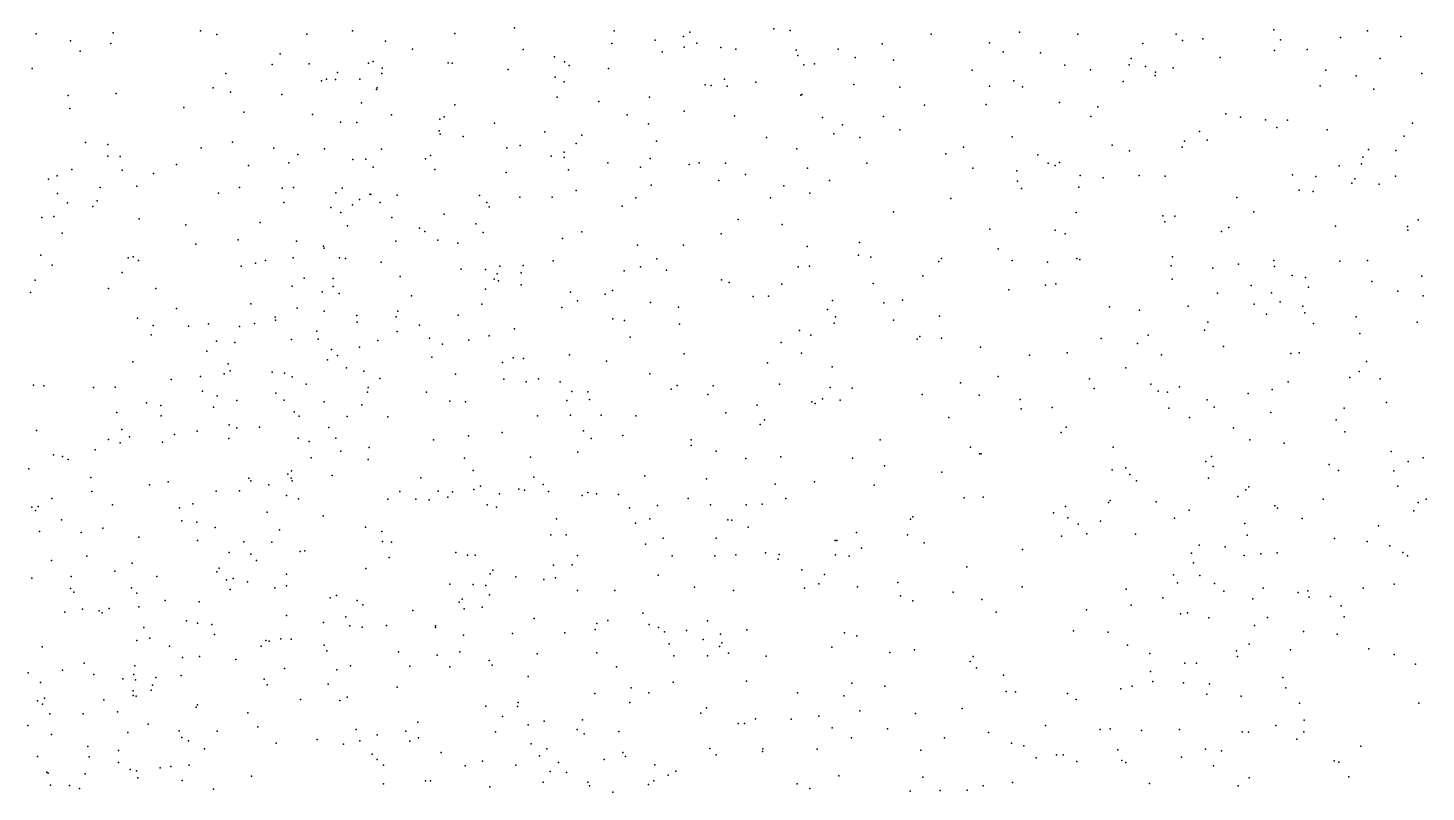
# Model space of a CAD drawing. Header units: metres. Extents: x -25 to 25, y -27.7 to 27.8.
# Drawn here: x -7.933 to -6.386, y 3.4 to 4.245 of the extents above; entities that cross this region are included whole.
import ezdxf

# ---------------------------------------------------------------- set-up
doc = ezdxf.new("R2010")
doc.units = ezdxf.units.M

msp = doc.modelspace()

# ---------------------------------------------------------------- linework, layer by layer
for p in [(-7.9236, 4.2386, 26.4189), (-7.8383, 4.2398, 15.8603), (-7.7417, 4.2418, 9.3311), (-7.7238, 4.2378, -8.5988), (-7.6242, 4.238, -5.7976), (-7.5736, 4.242, -10.9398), (-7.4604, 4.239, 15.7115), (-7.3944, 4.245, -11.0491), (-7.2842, 4.2417, 15.6204), (-7.2006, 4.2402, 15.5198), (-7.1075, 4.2441, 21.9105), (-7.0897, 4.2423, -16.5539), (-6.9337, 4.2382, 22.279), (-6.836, 4.2404, -11.4087), (-6.7712, 4.2381, 15.062), (-6.6627, 4.238, -12.5079), (-6.5545, 4.2431, 23.7823), (-6.4511, 4.2418, -12.2121), (-7.8854, 4.2306, 18.9104), (-7.8411, 4.2279, 26.3584), (-7.537, 4.2304, 21.8734), (-7.2868, 4.2278, -16.0471), (-7.2387, 4.2315, 22.0175), (-7.2076, 4.2354, -6.1802), (-7.2067, 4.2236, 24.5508), (-7.1928, 4.2283, 26.5215), (-7.1662, 4.2235, 18.9717), (-6.9876, 4.2274, 24.2379), (-6.869, 4.2287, -12.6912), (-6.6996, 4.228, 21.6891), (-6.6555, 4.2312, 22.5872), (-6.6332, 4.2328, 15.0003), (-6.5471, 4.232, -12.4485), (-6.4809, 4.2345, 26.2353), (-6.4139, 4.2355, 14.9672), (-7.8749, 4.2195, -10.8653), (-7.6536, 4.2164, -20.0301), (-7.5508, 4.208, 25.4334), (-7.5071, 4.2214, 25.1808), (-7.4679, 4.2064, 25.0152), (-7.385, 4.2213, 24.8322), (-7.3501, 4.2132, 15.6666), (-7.3393, 4.2077, -16.6006), (-7.2311, 4.2185, 15.4224), (-7.1498, 4.2215, 22.0863), (-7.083, 4.2206, -6.8017), (-7.0811, 4.2144, -16.9274), (-7.0364, 4.2216, 15.2823), (-7.0178, 4.2123, 15.5803), (-6.9754, 4.2093, 18.9138), (-6.854, 4.2187, 18.8671), (-6.8127, 4.2175, -0.3866), (-6.7123, 4.2113, 22.5276), (-6.6139, 4.2123, 18.2239), (-6.5539, 4.2199, 22.6985), (-6.5178, 4.2213, 18.7503), (-6.437, 4.2114, -11.6247), (-7.9279, 4.2002, 26.4635), (-7.7137, 4.1947, -12.2169), (-7.6626, 4.2046, -20.0519), (-7.6215, 4.2054, 26.0354), (-7.5903, 4.1958, 25.9354), (-7.5559, 4.206, 25.5326), (-7.5413, 4.1946, -19.9255), (-7.541, 4.2004, 25.3021), (-7.4635, 4.2059, 18.9884), (-7.4013, 4.1991, 21.9381), (-7.3338, 4.2036, -7.356), (-7.2905, 4.2, 22.464), (-7.0744, 4.2041, 24.3384), (-7.0627, 4.2053, -16.616), (-6.8883, 4.1985, 22.3419), (-6.7858, 4.2038, 22.4501), (-6.7573, 4.1988, 0.5149), (-6.7147, 4.2043, 15.009), (-6.6966, 4.2023, 0.2424), (-6.6859, 4.1924, -11.3798), (-6.6855, 4.196, 0.0473), (-6.6659, 4.2009, 17.7933), (-6.497, 4.1982, 14.9473), (-6.4635, 4.192, 23.6605), (-6.3908, 4.1947, 19.4642), (-7.7278, 4.1788, 18.9282), (-7.6078, 4.1865, 13.5553), (-7.6023, 4.1882, 26.7227), (-7.5925, 4.188, 9.9707), (-7.5654, 4.1884, 25.6628), (-7.547, 4.1769, -12.6362), (-7.5465, 4.1787, 9.6441), (-7.3494, 4.1905, 23.2594), (-7.3395, 4.1854, 24.7132), (-7.1837, 4.1822, -11.0343), (-7.177, 4.1813, -0.7988), (-7.1622, 4.1883, -12.4132), (-7.1591, 4.1808, -6.9705), (-7.1276, 4.1849, 15.4129), (-7.0192, 4.1825, -22.9421), (-6.9683, 4.1794, -17.6783), (-6.869, 4.1805, -11.2437), (-6.8423, 4.1867, 26.3904), (-6.8324, 4.18, -19.3973), (-6.7212, 4.1858, 23.989), (-6.5034, 4.1809, 23.7339), (-6.4438, 4.1772, 18.712), (-7.8881, 4.1702, -8.7477), (-7.835, 4.1724, -12.2846), (-7.7087, 4.1739, 26.228), (-7.6517, 4.1714, -12.4592), (-7.5638, 4.1623, 14.8243), (-7.4606, 4.1599, 14.3068), (-7.3474, 4.1683, 26.6751), (-7.3012, 4.1637, -16.8807), (-7.245, 4.1686, 21.9656), (-7.0779, 4.1706, -17.5647), (-7.0767, 4.1713, -12.8417), (-6.8726, 4.1604, -0.5232), (-6.7916, 4.1627, 18.8238), (-7.8863, 4.1559, 26.4196), (-7.7601, 4.1571, 15.884), (-7.6939, 4.1518, -10.7561), (-7.6178, 4.1494, 15.8039), (-7.5305, 4.149, 18.9489), (-7.4722, 4.1468, -12.771), (-7.2697, 4.1488, 22.0382), (-7.2069, 4.1529, -18.7445), (-7.1512, 4.1478, 24.4086), (-7.0539, 4.1459, 24.2803), (-6.9863, 4.147, 21.6933), (-6.9408, 4.1598, 15.1147), (-6.7569, 4.1471, -0.2569), (-6.7492, 4.1578, 18.0142), (-6.6078, 4.1501, 21.584), (-6.5915, 4.1463, 18.7424), (-7.587, 4.1407, 23.4486), (-7.5689, 4.1403, 25.5878), (-7.4778, 4.1312, 24.883), (-7.4769, 4.1443, 13.6678), (-7.4165, 4.1397, -7.5133), (-7.361, 4.1302, 22.2878), (-7.2463, 4.1389, 15.5597), (-7.0317, 4.1379, 18.8869), (-6.9682, 4.1323, 24.2123), (-6.6368, 4.1306, -12.6808), (-6.5636, 4.1433, 18.4839), (-6.5512, 4.1349, 23.8239), (-6.5394, 4.1432, 1.1034), (-6.4956, 4.1323, 22.7763), (-6.4011, 4.1397, 23.5846), (-7.869, 4.1185, 21.6344), (-7.8442, 4.116, -12.3594), (-7.7062, 4.1187, -15.7173), (-7.4765, 4.1277, 15.738), (-7.4514, 4.1251, -17.0791), (-7.3882, 4.1152, 15.257), (-7.3261, 4.1171, -0.8987), (-7.3201, 4.1266, 22.6951), (-7.2374, 4.1197, 18.9205), (-7.1157, 4.1237, -17.1004), (-7.0414, 4.1278, 26.5285), (-7.0123, 4.1238, 15.1655), (-6.844, 4.1247, 21.6265), (-6.7334, 4.1154, -11.2097), (-6.6534, 4.1197, 15.6512), (-6.6284, 4.1208, -16.4994), (-6.4104, 4.1254, 22.8981), (-7.8442, 4.1033, 23.5428), (-7.8307, 4.1028, -1.0082), (-7.7412, 4.1125, 26.2858), (-7.6606, 4.1119, -16.5793), (-7.634, 4.1052, 26.0991), (-7.6045, 4.1115, 26.0004), (-7.5734, 4.0997, 25.679), (-7.5589, 4.1, -15.7779), (-7.5417, 4.1109, 25.0267), (-7.4929, 4.1002, -0.9328), (-7.4872, 4.1041, 15.09), (-7.4031, 4.1123, 21.9818), (-7.3538, 4.1031, 24.6364), (-7.3396, 4.1016, -15.9574), (-7.3394, 4.1076, 15.6519), (-7.2444, 4.1006, 24.4705), (-7.0822, 4.1114, 15.2456), (-6.9175, 4.1059, 18.8375), (-6.8977, 4.1131, 15.0449), (-6.8156, 4.1047, 14.9975), (-6.7141, 4.1092, 18.7693), (-6.6558, 4.1133, 14.9378), (-6.456, 4.1022, 19.0794), (-6.4499, 4.1106, 19.2416), (-6.4197, 4.1094, -11.4424), (-7.8842, 4.0883, 17.6626), (-7.8285, 4.0879, 26.3872), (-7.7936, 4.084, 21.6782), (-7.7683, 4.094, 18.8662), (-7.6885, 4.093, -5.7981), (-7.6441, 4.0959, 18.8919), (-7.5509, 4.0909, 14.5466), (-7.4824, 4.0886, 21.9357), (-7.4035, 4.085, -19.8276), (-7.3346, 4.0882, 22.85), (-7.2911, 4.0959, -7.2075), (-7.2552, 4.0911, -17.3205), (-7.2011, 4.0939, 15.4558), (-7.1901, 4.096, -16.1461), (-7.1612, 4.0953, 26.6356), (-7.1391, 4.0828, 15.3219), (-7.0704, 4.0899, 22.2293), (-7.0047, 4.0956, -17.2412), (-6.8875, 4.09, -17.0212), (-6.8387, 4.0869, 18.8042), (-6.8042, 4.0953, -17.9326), (-6.7966, 4.0929, 24.0669), (-6.7916, 4.0964, 17.7178), (-6.5338, 4.0826, 14.9016), (-6.4823, 4.0924, -12.6084), (-6.4576, 4.0949, 1.2344), (-7.9099, 4.0779, 26.7041), (-7.9003, 4.0813, 9.3085), (-7.8527, 4.0687, -20.0915), (-7.812, 4.07, -20.454), (-7.6986, 4.0684, -20.2299), (-7.6513, 4.0679, -12.7415), (-7.6389, 4.0684, 15.8337), (-7.5849, 4.0677, 25.3202), (-7.2434, 4.0712, 21.7899), (-7.1685, 4.0763, 22.1532), (-7.0965, 4.0704, -10.8613), (-7.0462, 4.0763, -16.8191), (-6.8381, 4.0755, -11.0951), (-6.8337, 4.0674, 18.1285), (-6.7703, 4.069, -0.4437), (-6.7688, 4.0818, 22.4956), (-6.7432, 4.0794, -12.4217), (-6.7036, 4.082, 0.8736), (-6.6748, 4.0811, -19.2133), (-6.5081, 4.0806, 18.8133), (-6.4682, 4.0732, 18.6508), (-6.4648, 4.0781, 17.3969), (-6.438, 4.0722, 19.6127), (-6.4198, 4.0812, 26.3292), (-7.8998, 4.062, 17.4113), (-7.8889, 4.0516, 17.8565), (-7.8559, 4.0538, 18.8328), (-7.7219, 4.0623, 17.7419), (-7.6495, 4.0521, 26.8533), (-7.5919, 4.0627, 9.4255), (-7.5658, 4.0554, -8.3234), (-7.5545, 4.0613, 13.4032), (-7.5532, 4.0607, 24.9504), (-7.543, 4.052, 15.7799), (-7.5242, 4.0601, 24.862), (-7.4332, 4.0597, 23.2941), (-7.4249, 4.0519, 24.6758), (-7.3887, 4.0578, 22.0533), (-7.3527, 4.058, 22.0301), (-7.3264, 4.0651, 24.5495), (-7.2601, 4.0571, -6.2173), (-7.1112, 4.0573, -0.8948), (-7.0676, 4.0624, 24.2565), (-6.912, 4.0565, -12.9313), (-6.5955, 4.0576, 23.8898), (-6.5267, 4.0657, 22.719), (-6.5109, 4.0642, 23.7955), (-7.9038, 4.0365, -22.8049), (-7.8609, 4.0475, -16.5067), (-7.5977, 4.0464, -20.0568), (-7.5865, 4.0408, 25.2386), (-7.5738, 4.0494, 25.7497), (-7.4723, 4.0391, -19.3955), (-7.4223, 4.0473, 22.5151), (-7.2753, 4.0481, 15.3847), (-6.9753, 4.0415, -18.5243), (-6.7732, 4.0408, 0.6766), (-6.6773, 4.0372, 18.505), (-6.664, 4.037, -0.0549), (-6.5767, 4.0415, -18.3517), (-7.9173, 4.0353, -12.5089), (-7.8096, 4.0339, -16.9502), (-7.7581, 4.0273, 26.3289), (-7.6759, 4.0298, 10.1209), (-7.5791, 4.0263, 25.8546), (-7.5301, 4.0353, -10.5723), (-7.4996, 4.0237, -17.4211), (-7.4372, 4.0284, 13.5188), (-7.1472, 4.0332, 18.8524), (-7.0983, 4.0276, -13.0025), (-6.8686, 4.0224, -19.4649), (-6.7964, 4.0213, -17.2154), (-6.6752, 4.0305, 18.7115), (-6.6043, 4.0245, -16.7019), (-6.4864, 4.0258, 19.4022), (-6.4068, 4.0253, 22.8832), (-6.4063, 4.0213, 14.8796), (-6.3949, 4.0329, 23.6161), (-7.8948, 4.0182, 15.9913), (-7.7469, 4.0058, 18.8239), (-7.7001, 4.0107, 26.2531), (-7.6355, 4.0091, 26.1643), (-7.5256, 4.0094, 21.9), (-7.4938, 4.0199, -8.166), (-7.4792, 4.0104, 9.7619), (-7.4571, 4.007, 22.2578), (-7.429, 4.0187, -19.0482), (-7.3413, 4.0123, 14.0859), (-7.32, 4.0197, -19.7927), (-7.1657, 4.0172, 24.3347), (-7.0128, 4.0079, 18.812), (-6.7855, 4.0174, -18.4231), (-6.6123, 4.02, 18.6671), (-7.9182, 3.9937, 18.7951), (-7.8218, 3.9907, 21.6305), (-7.8162, 3.9919, 23.4318), (-7.6394, 3.9908, -12.8907), (-7.6056, 4.0036, 25.1623), (-7.605, 4.0014, 21.8286), (-7.588, 3.9909, -12.3197), (-7.5815, 3.99, -5.906), (-7.2583, 4.0048, 15.4695), (-7.2076, 4.0049, -17.5154), (-7.0708, 4.0032, 15.1469), (-7.0138, 3.9937, 22.3286), (-7.0004, 3.9916, 24.2069), (-6.9222, 3.9901, 18.7823), (-6.8594, 4.0006, 15.6327), (-6.7725, 3.9899, 17.5113), (-6.6667, 3.9918, -12.871), (-7.9059, 3.9827, 21.557), (-7.8284, 3.9746, -20.5882), (-7.8102, 3.988, -17.3057), (-7.6968, 3.9816, 21.7381), (-7.6808, 3.985, 17.343), (-7.67, 3.988, -22.9156), (-7.5418, 3.986, 14.9295), (-7.4536, 3.9783, 18.8303), (-7.4265, 3.9779, 15.1883), (-7.4105, 3.9817, -6.0856), (-7.3847, 3.9822, 21.8579), (-7.3517, 3.9876, 18.8418), (-7.273, 3.9764, 22.1264), (-7.2551, 3.9809, -10.6519), (-7.237, 3.9895, 24.3798), (-7.2265, 3.977, -17.2823), (-7.0806, 3.981, -17.7302), (-7.068, 3.9816, -16.9653), (-6.9252, 3.9869, 21.5217), (-6.8439, 3.988, 14.9459), (-6.805, 3.9859, 18.7354), (-6.769, 3.9888, 21.4886), (-6.6681, 3.9818, 0.1317), (-6.6219, 3.9795, 23.9329), (-6.5937, 3.9839, -18.3084), (-6.5547, 3.9879, -12.3463), (-6.5537, 3.9812, -18.5718), (-6.4816, 3.9872, 14.8604), (-6.451, 3.9879, -16.5556), (-7.9247, 3.9662, 17.9949), (-7.6402, 3.9594, 25.2355), (-7.627, 3.9683, 24.9695), (-7.595, 3.9679, 18.8121), (-7.5949, 3.9591, 25.986), (-7.5208, 3.9702, 9.5817), (-7.4171, 3.9671, 23.0498), (-7.4137, 3.973, 24.5545), (-7.412, 3.9654, 15.6935), (-7.3872, 3.9742, 17.7096), (-7.3871, 3.9611, 26.883), (-7.1656, 3.9666, 26.7537), (-7.1571, 3.9634, 22.2231), (-7.0989, 3.9615, 18.7912), (-6.9976, 3.9625, 26.6261), (-6.9427, 3.9709, -10.8323), (-6.8071, 3.9604, 24.0913), (-6.7955, 3.9619, -10.9424), (-6.6669, 3.9673, 17.3976), (-6.5795, 3.9603, 18.617), (-6.5343, 3.9712, 18.9902), (-6.5197, 3.9692, 19.1635), (-6.4463, 3.9647, 18.5868), (-6.3907, 3.9705, 19.8397), (-7.9298, 3.9525, 16.0456), (-7.8434, 3.9569, -5.7624), (-7.7913, 3.9567, 13.1095), (-7.607, 3.9532, 25.4858), (-7.5882, 3.9513, 25.8993), (-7.5082, 3.9486, 24.6417), (-7.4266, 3.956, 13.2742), (-7.3326, 3.9528, 24.4246), (-7.3246, 3.9434, 15.5959), (-7.2942, 3.9505, -1.0403), (-7.286, 3.9547, -7.0589), (-7.1306, 3.9482, 15.1908), (-7.1136, 3.9483, 17.8204), (-7.0426, 3.9436, 18.0791), (-6.9652, 3.9441, 15.0124), (-6.8476, 3.9554, -0.8022), (-6.617, 3.9516, -17.0295), (-6.5572, 3.9519, 1.1952), (-6.5162, 3.9584, 15.627), (-6.4175, 3.954, 23.6618), (-6.3894, 3.9488, 22.9161), (-7.7683, 3.9347, -1.0305), (-7.6859, 3.9398, -20.3151), (-7.635, 3.9351, 25.3386), (-7.6048, 3.9319, -1.0346), (-7.5235, 3.9318, -10.4415), (-7.4304, 3.9394, 9.8978), (-7.3421, 3.9357, 17.9131), (-7.2442, 3.9415, 18.787), (-7.2129, 3.9362, -13.0993), (-7.0483, 3.9337, -16.4333), (-6.986, 3.9412, -13.0659), (-6.7365, 3.9367, -0.6318), (-6.703, 3.9328, 18.6472), (-6.6493, 3.9375, 1.0236), (-6.5764, 3.9397, 14.8634), (-6.5628, 3.9286, -18.8724), (-6.5476, 3.9422, 23.8527), (-6.5224, 3.9372, 19.5728), (-6.5202, 3.9299, 22.7442), (-7.8115, 3.924, -12.7748), (-7.7941, 3.9158, -8.6179), (-7.7549, 3.9153, 17.1853), (-7.733, 3.9179, 26.9234), (-7.6985, 3.9149, -10.3422), (-7.6822, 3.918, 25.1044), (-7.6593, 3.9253, 18.7593), (-7.6587, 3.9218, 24.8572), (-7.5687, 3.9271, 24.6996), (-7.5686, 3.9197, 15.8165), (-7.5253, 3.9254, 22.3751), (-7.4995, 3.9164, 15.765), (-7.4568, 3.9272, -7.5888), (-7.3945, 3.9124, 22.0072), (-7.2856, 3.9232, 17.5464), (-7.2729, 3.9215, -16.0306), (-7.212, 3.9176, 24.315), (-7.0409, 3.9186, 18.7382), (-7.0394, 3.9254, 15.0844), (-6.9753, 3.9218, 18.2305), (-6.9245, 3.9261, 24.1676), (-6.6276, 3.9198, 22.6421), (-6.5105, 3.9183, 21.3609), (-6.4636, 3.9257, 17.2586), (-6.3959, 3.9195, -18.1678), (-7.7964, 3.9056, 26.3664), (-7.7239, 3.8986, 21.6694), (-7.7039, 3.8971, 25.0237), (-7.6411, 3.9003, 26.139), (-7.6129, 3.9096, 25.6495), (-7.6115, 3.9008, -20.1538), (-7.5456, 3.8994, 23.2213), (-7.5242, 3.9093, 22.667), (-7.4884, 3.9019, -8.0353), (-7.445, 3.8999, 18.7477), (-7.4223, 3.9047, 24.4245), (-7.2664, 3.903, 15.4586), (-7.0994, 3.897, -1.0415), (-7.0792, 3.9104, 17.5782), (-7.0666, 3.9054, 22.341), (-6.9489, 3.901, -17.8595), (-6.946, 3.9037, 22.4248), (-6.9221, 3.9021, 18.6989), (-6.7454, 3.9015, -22.8261), (-6.6936, 3.9053, 0.2647), (-6.6311, 3.9108, -0.2181), (-6.4595, 3.9071, 23.723), (-7.7348, 3.8877, -20.4913), (-7.5969, 3.8893, 25.7392), (-7.5902, 3.8827, 24.6131), (-7.566, 3.8919, 18.7384), (-7.4741, 3.8954, -7.8394), (-7.3336, 3.8834, -17.5601), (-7.2067, 3.8845, 15.3037), (-7.0769, 3.8852, 15.5493), (-6.8789, 3.8921, 22.4809), (-6.8247, 3.883, 17.4111), (-6.7832, 3.8857, 22.5492), (-6.7052, 3.8962, 26.5177), (-6.6787, 3.8835, 14.8624), (-6.6101, 3.8929, -19.0419), (-6.5358, 3.8851, -11.0619), (-6.5264, 3.8859, 18.5315), (-7.8166, 3.8758, -12.2059), (-7.7113, 3.8736, -5.9019), (-7.6012, 3.8779, 25.8572), (-7.5802, 3.8693, -17.6431), (-7.4858, 3.881, 21.9069), (-7.4077, 3.8749, -15.9007), (-7.3961, 3.8802, 15.6789), (-7.3844, 3.8793, 21.6958), (-7.2926, 3.8764, 18.7222), (-7.1146, 3.8747, 18.7064), (-7.043, 3.8702, -19.6165), (-6.7182, 3.8693, 18.5893), (-6.4522, 3.8762, 1.4366), (-7.7742, 3.8563, -12.9195), (-7.7418, 3.8597, 24.9139), (-7.7157, 3.8625, 18.7018), (-7.709, 3.8657, 10.1754), (-7.6626, 3.8642, 15.9202), (-7.6487, 3.8631, -20.1431), (-7.6405, 3.8593, -13.0403), (-7.6248, 3.851, 21.7533), (-7.561, 3.8655, -8.2326), (-7.5434, 3.8572, 22.0558), (-7.4597, 3.8621, -7.4115), (-7.4063, 3.8567, -7.1751), (-7.3814, 3.8536, 24.3338), (-7.3679, 3.8571, -13.1502), (-7.3439, 3.8536, -6.3736), (-7.2446, 3.8625, 22.1942), (-7.1014, 3.8511, -16.3143), (-6.901, 3.8527, -0.9547), (-6.8595, 3.8595, 26.606), (-6.7583, 3.857, 14.889), (-6.6907, 3.8509, 21.3806), (-6.5386, 3.8538, 23.8391), (-6.4704, 3.8583, 22.8314), (-6.4602, 3.8649, -22.811), (-6.4369, 3.8568, 18.4878), (-7.9265, 3.8498, 18.1254), (-7.915, 3.8491, 26.8696), (-7.8602, 3.8472, 21.5296), (-7.8362, 3.8477, -22.9041), (-7.7394, 3.8435, 26.2815), (-7.7233, 3.8382, 24.7012), (-7.6585, 3.8413, -15.7461), (-7.5569, 3.8424, 14.7122), (-7.5563, 3.8472, 12.9959), (-7.4918, 3.8424, -18.7815), (-7.3311, 3.8428, 13.012), (-7.3134, 3.8426, 15.3461), (-7.2213, 3.8454, -17.1752), (-7.2146, 3.8496, 21.527), (-7.1807, 3.8397, -12.4047), (-7.1748, 3.8491, 15.2213), (-7.0452, 3.8473, -18.3864), (-7.0211, 3.8468, 15.0395), (-6.9437, 3.8396, 14.9669), (-6.8804, 3.839, 18.5063), (-6.7534, 3.8461, 18.6464), (-6.6824, 3.8435, 22.6153), (-6.6723, 3.8423, -10.9135), (-6.6589, 3.8482, 17.2959), (-6.5829, 3.8408, 14.8513), (-6.5564, 3.8453, 22.7263), (-7.8344, 3.8199, 16.0782), (-7.8016, 3.8303, 18.6791), (-7.7858, 3.8273, 21.5677), (-7.7274, 3.8256, 15.9997), (-7.7015, 3.833, 25.3607), (-7.6493, 3.8333, 25.5633), (-7.638, 3.8205, 26.0754), (-7.6048, 3.8315, 24.5171), (-7.5633, 3.8281, 18.2029), (-7.4661, 3.8323, 14.3022), (-7.4488, 3.8316, -19.6923), (-7.3364, 3.8331, -19.8253), (-7.3115, 3.834, 17.2996), (-7.1261, 3.828, 17.3895), (-7.0656, 3.8315, 26.7423), (-7.062, 3.8297, 24.1953), (-7.0536, 3.8348, -16.797), (-7.0342, 3.8334, 18.6512), (-6.835, 3.834, 18.5933), (-6.8341, 3.8237, 14.9088), (-6.7999, 3.8251, -19.3507), (-6.6706, 3.8245, 18.5287), (-6.6283, 3.8339, 0.0786), (-6.6206, 3.8256, 18.9378), (-6.4766, 3.8245, -12.2367), (-6.4298, 3.8307, 23.6657), (-7.7851, 3.8161, 24.9916), (-7.7099, 3.8061, 24.5488), (-7.6326, 3.8158, 25.6523), (-7.5794, 3.8154, 15.8425), (-7.5346, 3.815, 14.4888), (-7.369, 3.816, 18.2254), (-7.3325, 3.8168, 24.2748), (-7.2985, 3.8169, 13.2682), (-7.2602, 3.8159, -17.7805), (-7.1608, 3.8195, -10.5475), (-7.1227, 3.8066, 18.6357), (-7.1181, 3.8116, -13.1826), (-6.9141, 3.8142, 15.6127), (-6.6477, 3.8141, -12.9829), (-6.558, 3.8196, -18.265), (-6.4857, 3.8116, 23.759), (-7.9231, 3.8, 21.4602), (-7.8436, 3.79, 24.7316), (-7.8286, 3.801, 24.9043), (-7.8202, 3.7929, -20.7645), (-7.7705, 3.7954, 25.2175), (-7.7453, 3.7992, -10.1993), (-7.7104, 3.7908, 24.4619), (-7.7017, 3.8028, -8.4286), (-7.6766, 3.8035, 25.4703), (-7.6337, 3.7913, -20.3184), (-7.5999, 3.8033, 24.4129), (-7.592, 3.7913, 18.6371), (-7.4841, 3.7896, 24.3022), (-7.4453, 3.7939, 15.7188), (-7.408, 3.7975, 18.6411), (-7.3181, 3.7994, 18.6405), (-7.3095, 3.791, 13.9968), (-7.2748, 3.7943, -18.4669), (-7.1991, 3.7894, 22.3029), (-6.99, 3.7894, -17.8028), (-6.7899, 3.7978, 24.0725), (-6.7843, 3.8035, 22.572), (-6.5991, 3.8026, 19.2212), (-6.5812, 3.7895, -18.4805), (-6.476, 3.7983, 17.1636), (-7.8583, 3.7783, 10.2323), (-7.8306, 3.7863, 24.6147), (-7.7838, 3.7869, 16.9986), (-7.6217, 3.7876, 22.5083), (-7.5865, 3.7771, -6.1061), (-7.5551, 3.7809, 21.7917), (-7.3243, 3.7758, -10.3918), (-7.1992, 3.7831, 18.6074), (-7.1712, 3.7768, 26.8442), (-6.89, 3.7815, 24.1416), (-6.8801, 3.7741, 18.5478), (-6.8782, 3.7742, -13.1325), (-6.7322, 3.7814, 14.8629), (-6.5432, 3.7857, -17.5331), (-6.4249, 3.7767, -11.042), (-7.9044, 3.7731, 26.4408), (-7.8945, 3.7712, 24.8552), (-7.8883, 3.7677, -17.6074), (-7.6194, 3.7697, 25.9508), (-7.5564, 3.7679, -19.4325), (-7.4498, 3.7694, 15.1212), (-7.3769, 3.7702, -6.7447), (-7.1384, 3.7687, 24.2025), (-7.0999, 3.7707, 22.3922), (-7.0205, 3.7694, 22.4482), (-6.9853, 3.7607, 18.5526), (-6.7183, 3.7585, 22.6243), (-6.6298, 3.7656, 14.8468), (-6.6236, 3.7712, -0.5769), (-6.6217, 3.7601, 1.1408), (-6.4935, 3.7624, 18.401), (-6.406, 3.7654, 22.9735), (-6.3892, 3.7696, 23.571), (-7.9318, 3.7573, 24.6703), (-7.8629, 3.7479, 16.1767), (-7.7776, 3.7429, 24.381), (-7.6884, 3.747, 21.6148), (-7.6861, 3.7442, 25.5613), (-7.6452, 3.7514, 22.9807), (-7.6415, 3.747, 25.7441), (-7.641, 3.7554, 12.8957), (-7.6402, 3.7442, 25.8347), (-7.5961, 3.7499, 27.0018), (-7.4982, 3.7474, -6.2817), (-7.4403, 3.7555, 9.6547), (-7.3732, 3.7483, 15.6562), (-7.2502, 3.7498, 13.7988), (-7.1822, 3.7462, -17.061), (-7.0627, 3.743, -1.129), (-6.9216, 3.7537, 22.5238), (-6.7334, 3.7565, -10.7849), (-6.7137, 3.7511, 24.0085), (-6.7064, 3.744, 18.8334), (-6.6268, 3.7471, 19.519), (-6.483, 3.7557, 14.8408), (-6.4217, 3.7554, 15.5467), (-7.8618, 3.7324, 21.4757), (-7.7982, 3.7398, -13.0319), (-7.7243, 3.7326, 18.3002), (-7.6987, 3.733, 18.57), (-7.6663, 3.7396, 22.6599), (-7.6465, 3.728, 15.9397), (-7.5213, 3.7322, -12.3918), (-7.4787, 3.7329, -20.0407), (-7.4631, 3.732, 18.5527), (-7.4396, 3.7344, 17.0895), (-7.4321, 3.7384, -7.003), (-7.4109, 3.7298, -17.4337), (-7.3896, 3.7349, 22.0239), (-7.3834, 3.734, -1.1803), (-7.3629, 3.7401, 9.8534), (-7.3568, 3.7325, 21.5422), (-7.3196, 3.7279, 22.1953), (-7.3132, 3.7313, -13.2563), (-7.3037, 3.7298, -23.0618), (-7.2793, 3.7291, 12.7688), (-7.1061, 3.7406, 12.5587), (-6.9965, 3.7395, 15.0062), (-6.5945, 3.7269, 18.3949), (-6.5855, 3.7341, 23.8702), (-6.5823, 3.7377, -0.162), (-6.4173, 3.7382, 18.3642), (-7.9284, 3.7149, 24.4059), (-7.9213, 3.7156, 18.5877), (-7.9061, 3.7245, 12.9859), (-7.8391, 3.7175, 26.3466), (-7.7649, 3.7142, -15.7297), (-7.7503, 3.7189, 21.5462), (-7.6334, 3.7243, 24.269), (-7.5347, 3.7238, 24.2259), (-7.5037, 3.7239, -7.3265), (-7.4889, 3.723, 21.6663), (-7.468, 3.726, -10.2416), (-7.4248, 3.7175, 26.9894), (-7.4145, 3.715, -20.2206), (-7.2674, 3.7143, -16.0948), (-7.2363, 3.717, 15.3756), (-7.2025, 3.7246, 15.2882), (-7.1775, 3.7178, -17.7419), (-7.1381, 3.7175, 15.588), (-7.1205, 3.7183, 18.5197), (-7.0944, 3.7247, 15.1146), (-6.8971, 3.7255, -1.0499), (-6.8761, 3.7261, 14.9244), (-6.7849, 3.7157, 24.0448), (-6.7375, 3.7202, -12.391), (-6.7357, 3.7224, -17.8594), (-6.6846, 3.721, 1.0042), (-6.6483, 3.7118, 23.9309), (-6.5535, 3.7165, -10.8808), (-6.5506, 3.7138, 26.5641), (-6.4999, 3.724, 22.8697), (-6.3949, 3.7202, 14.8559), (-6.3862, 3.724, 23.4639), (-7.9243, 3.7113, 25.059), (-7.8954, 3.7012, 25.1914), (-7.7623, 3.6998, 24.2634), (-7.7459, 3.6985, -17.7472), (-7.6679, 3.7095, 22.2705), (-7.606, 3.7053, 21.6894), (-7.348, 3.702, 24.1872), (-7.2605, 3.6973, 24.1795), (-7.2449, 3.7023, 22.2981), (-7.1584, 3.7009, 22.4008), (-7.154, 3.7005, 21.3984), (-6.9563, 3.7019, 24.1361), (-6.9539, 3.7045, 12.3936), (-6.7983, 3.7088, -22.8989), (-6.7823, 3.7033, 22.6224), (-6.7711, 3.6962, -19.2377), (-6.7462, 3.6997, 18.4132), (-6.6644, 3.7029, 22.7036), (-6.5867, 3.697, 22.7934), (-6.5232, 3.7026, 18.3388), (-6.3998, 3.7111, -12.8969), (-7.92, 3.6882, 16.6539), (-7.8739, 3.6872, 24.2764), (-7.8499, 3.6917, 16.2039), (-7.8099, 3.6817, 18.5373), (-7.7256, 3.6925, 16.8678), (-7.6545, 3.6898, 22.0338), (-7.5593, 3.693, -7.4845), (-7.5411, 3.6882, 15.8462), (-7.3541, 3.6846, 10.045), (-7.3372, 3.6844, 18.4858), (-7.2301, 3.6809, 18.4775), (-7.1714, 3.6806, 12.3295), (-7.1359, 3.6929, -16.37), (-7.0162, 3.687, 18.4663), (-6.9597, 3.6844, -17.9968), (-6.7895, 3.6831, 15.6147), (-6.7615, 3.6857, 0.7921), (-6.7076, 3.685, 0.3747), (-6.5842, 3.684, 14.8555), (-6.4874, 3.6805, 23.6748), (-6.4388, 3.6945, 23.005), (-7.7452, 3.678, 23.1156), (-7.7101, 3.665, 16.0294), (-7.694, 3.6767, 24.1847), (-7.6627, 3.6762, -18.9629), (-7.6316, 3.6661, -13.2281), (-7.6263, 3.6667, 18.4874), (-7.5403, 3.677, 14.5687), (-7.5305, 3.6765, 18.4896), (-7.2495, 3.6742, -19.7541), (-7.0398, 3.6783, -19.5603), (-7.0379, 3.6782, -23.0186), (-7.0108, 3.6697, 22.5271), (-6.9412, 3.6757, 12.2312), (-6.8327, 3.6681, 17.1973), (-6.6373, 3.6732, 18.3408), (-6.6083, 3.6712, -13.0474), (-6.4514, 3.6772, 18.2923), (-6.4263, 3.6724, 21.1415), (-7.9067, 3.6562, 25.2875), (-7.8675, 3.661, 15.8645), (-7.8175, 3.653, 16.1701), (-7.6862, 3.6629, -8.2721), (-7.6799, 3.656, 16.034), (-7.5331, 3.6595, -6.4269), (-7.4593, 3.6648, 14.2616), (-7.4466, 3.6618, 21.888), (-7.4378, 3.6621, 15.5939), (-7.3514, 3.6509, 15.7619), (-7.3308, 3.6511, -10.2913), (-7.3249, 3.6616, 15.6292), (-7.2199, 3.6613, 18.4363), (-7.173, 3.6612, 24.1618), (-7.1497, 3.6625, -18.2376), (-7.1169, 3.6647, 18.4512), (-7.1029, 3.6577, -16.6188), (-7.1016, 3.6628, 22.4741), (-7.0393, 3.6622, 15.0786), (-7.0244, 3.6609, 17.2059), (-6.6458, 3.6641, -18.8668), (-6.6435, 3.6535, 19.2347), (-6.5875, 3.6615, 0.0217), (-6.569, 3.6634, 15.5617), (-6.5508, 3.6646, 23.803), (-6.4119, 3.6648, 19.986), (-6.4066, 3.6613, 23.2359), (-7.9282, 3.6367, 16.3402), (-7.8848, 3.6382, -1.0941), (-7.8366, 3.6443, -10.0462), (-7.79, 3.6385, 24.1394), (-7.7238, 3.6436, 9.5965), (-7.7212, 3.6474, 25.6735), (-7.7131, 3.6346, 15.8163), (-7.7057, 3.6363, 26.0084), (-7.6467, 3.6409, -20.599), (-7.5589, 3.6471, 15.8702), (-7.4212, 3.6414, 18.4368), (-7.4184, 3.6455, 24.134), (-7.3928, 3.6381, 21.9923), (-7.3619, 3.635, -17.6009), (-7.3492, 3.6368, 22.1239), (-7.2357, 3.6399, 13.3162), (-7.0767, 3.6456, 26.8281), (-7.0515, 3.6407, 15.7232), (-6.8942, 3.6489, 22.5956), (-6.6656, 3.6401, 17.0902), (-6.6364, 3.6393, -18.5141), (-7.8857, 3.6251, 23.2506), (-7.8819, 3.6209, 16.2658), (-7.8181, 3.6258, 21.4711), (-7.8122, 3.6198, -20.9657), (-7.7091, 3.6239, 25.8665), (-7.6896, 3.6324, 16.5489), (-7.6596, 3.6257, 21.6012), (-7.6465, 3.6282, 21.8375), (-7.4658, 3.6299, 12.5985), (-7.4403, 3.6297, 15.762), (-7.4261, 3.6284, 15.9843), (-7.3248, 3.623, 22.2279), (-7.2833, 3.623, 18.3975), (-7.1954, 3.6267, 15.3263), (-7.1523, 3.6227, 15.2301), (-7.0737, 3.6255, 18.3864), (-7.0578, 3.6303, -10.4832), (-7.0152, 3.627, 18.5761), (-6.9703, 3.6317, 15.016), (-6.9092, 3.621, -10.5726), (-6.833, 3.6269, 24.0455), (-6.718, 3.6243, -18.2346), (-6.661, 3.6313, 14.8698), (-6.6201, 3.6305, -0.6983), (-6.61, 3.6221, 23.8531), (-6.5662, 3.6253, 1.273), (-6.5276, 3.6207, 16.9815), (-6.517, 3.6226, 14.8604), (-6.4559, 3.6254, 23.5389), (-6.4213, 3.63, 23.4117), (-7.8101, 3.6047, -20.3132), (-7.7809, 3.6117, 25.5788), (-7.7432, 3.6104, 15.6646), (-7.5983, 3.6149, -18.6688), (-7.5912, 3.6174, -10.0833), (-7.5684, 3.6119, 16.4121), (-7.5623, 3.6071, 24.0923), (-7.4557, 3.6098, -18.45), (-7.4522, 3.6132, 18.467), (-7.4301, 3.6044, 16.9245), (-7.4221, 3.6182, -19.7897), (-6.9674, 3.6169, -17.9196), (-6.9537, 3.6116, 18.3414), (-6.8774, 3.6128, -19.3369), (-6.7122, 3.6065, 21.2901), (-6.6774, 3.6146, 22.7597), (-6.5778, 3.6137, 19.7784), (-6.5153, 3.6155, 22.9391), (-6.4917, 3.6164, 1.4865), (-6.4801, 3.6061, 23.0484), (-7.892, 3.599, 26.3151), (-7.8721, 3.6022, 18.4856), (-7.8538, 3.6004, 24.0821), (-7.8507, 3.5982, 18.4034), (-7.8427, 3.6031, -13.1372), (-7.7572, 3.5894, 22.2085), (-7.6468, 3.5952, 24.0545), (-7.5809, 3.5937, -23.1038), (-7.507, 3.6009, 15.8391), (-7.4502, 3.6025, 16.1767), (-7.3728, 3.592, 12.4409), (-7.2912, 3.5896, 22.3002), (-7.2525, 3.5978, 17.0461), (-7.1809, 3.5895, 13.0785), (-6.8615, 3.5991, 18.2973), (-6.7617, 3.6016, 0.5393), (-6.6579, 3.5971, 19.0751), (-6.6501, 3.598, 18.2312), (-6.6263, 3.5926, 22.8349), (-6.5615, 3.593, 18.1993), (-6.4769, 3.5936, -13.006), (-7.8044, 3.5821, -6.1747), (-7.7452, 3.5868, 25.7528), (-7.7292, 3.5853, 24.0258), (-7.7261, 3.5742, 21.5213), (-7.6056, 3.5875, -15.8756), (-7.5767, 3.5839, 15.9122), (-7.5631, 3.5822, 21.6448), (-7.5359, 3.584, 21.7293), (-7.4818, 3.5837, 18.356), (-7.4817, 3.582, -15.9866), (-7.4507, 3.5733, 21.8421), (-7.3967, 3.5754, 18.3325), (-7.3389, 3.576, 15.6732), (-7.3052, 3.5797, -1.2134), (-7.3035, 3.5863, 13.8381), (-7.2454, 3.5852, 13.5455), (-7.2351, 3.582, -16.9794), (-7.2287, 3.5773, 26.9251), (-7.2043, 3.5785, -18.0339), (-7.1666, 3.5745, 18.3148), (-7.1375, 3.5792, 22.5107), (-7.0295, 3.576, 22.5701), (-7.0157, 3.5726, 12.6593), (-6.7763, 3.5781, 14.9174), (-6.7377, 3.5769, 18.2204), (-6.5761, 3.5842, -0.5004), (-6.5216, 3.5777, 23.6662), (-6.4846, 3.5747, 18.1313), (-7.9168, 3.5607, -15.7354), (-7.812, 3.5676, 16.2044), (-7.7978, 3.5702, -8.3426), (-7.776, 3.5615, 22.6812), (-7.6746, 3.5612, 10.2615), (-7.6695, 3.5677, 16.0177), (-7.6658, 3.567, -7.6413), (-7.6529, 3.5693, -7.8254), (-7.6414, 3.569, -7.3326), (-7.605, 3.5624, -1.1772), (-7.2235, 3.5638, 15.4157), (-7.1856, 3.5687, -16.4563), (-7.1677, 3.5609, -17.7516), (-7.1651, 3.5649, 24.1286), (-7.0435, 3.5603, 15.1208), (-6.9521, 3.5571, -12.5099), (-6.7165, 3.5623, 23.9373), (-6.582, 3.5637, 23.7905), (-6.5363, 3.5573, 21.1636), (-6.4495, 3.5582, 16.8537), (-7.8704, 3.5427, 16.2983), (-7.7617, 3.5487, 26.0058), (-7.743, 3.5498, 16.1184), (-7.7028, 3.5466, -6.4528), (-7.6021, 3.5563, -6.8798), (-7.5228, 3.5552, 16.6277), (-7.48, 3.5513, -20.2336), (-7.4549, 3.555, -10.1199), (-7.4226, 3.5455, 15.7804), (-7.3694, 3.553, -17.1315), (-7.3035, 3.5538, -12.5721), (-7.2181, 3.5505, 21.3719), (-7.1808, 3.5506, 18.5594), (-7.1576, 3.5534, 15.982), (-7.1162, 3.5504, 15.2068), (-6.9793, 3.5544, 15.0571), (-6.8903, 3.5444, 18.2229), (-6.8873, 3.5498, 14.9797), (-6.6918, 3.5532, -18.7345), (-6.6531, 3.5425, -0.8318), (-6.64, 3.5424, 18.1287), (-6.5958, 3.5563, 14.8805), (-6.5947, 3.5499, 22.9057), (-6.4213, 3.5522, 15.4742), (-6.3977, 3.5415, 18.0646), (-7.9322, 3.5318, 21.3743), (-7.8944, 3.5348, 25.4962), (-7.8599, 3.5301, 25.5775), (-7.8154, 3.5299, 21.4517), (-7.8143, 3.5395, 26.1599), (-7.7911, 3.5267, -23.006), (-7.7631, 3.529, 26.9988), (-7.649, 3.5365, -7.1531), (-7.591, 3.5352, 12.5643), (-7.5757, 3.5394, 21.661), (-7.5102, 3.5392, 14.9071), (-7.4658, 3.5383, -17.4224), (-7.419, 3.5402, 14.0915), (-7.3795, 3.5279, 16.3793), (-7.2818, 3.5384, 18.275), (-6.8836, 3.5373, -18.0407), (-6.8537, 3.5293, 22.7056), (-6.691, 3.5332, -10.6468), (-6.5445, 3.5266, 18.0707), (-7.9187, 3.5211, 18.4381), (-7.8276, 3.5251, 23.0934), (-7.8162, 3.5121, 23.9485), (-7.8137, 3.524, 15.4965), (-7.7965, 3.5125, 22.0035), (-7.7948, 3.5181, 25.8136), (-7.6715, 3.5249, -6.692), (-7.6679, 3.5187, 18.3189), (-7.6004, 3.5194, 15.9698), (-7.5244, 3.516, 14.4907), (-7.2655, 3.5152, 16.2267), (-7.2188, 3.5216, -13.3832), (-7.1377, 3.5226, -19.5993), (-7.0215, 3.5203, -19.4566), (-6.9847, 3.5169, 24.0578), (-6.8505, 3.511, 23.9907), (-6.8404, 3.5109, 26.7386), (-6.7237, 3.514, 18.1174), (-6.7113, 3.5171, 22.8275), (-6.6885, 3.5222, 16.9812), (-6.6544, 3.5209, 23.837), (-6.6257, 3.5196, -22.9053), (-6.5412, 3.5151, 23.092), (-7.922, 3.5007, 16.4506), (-7.9165, 3.497, -6.293), (-7.9142, 3.5037, -9.9549), (-7.8487, 3.5019, -21.1274), (-7.8164, 3.5067, 12.7214), (-7.813, 3.5061, 18.5402), (-7.7451, 3.4963, -17.8697), (-7.6311, 3.5023, 18.617), (-7.5877, 3.5012, 18.2696), (-7.5796, 3.505, 9.7458), (-7.4261, 3.495, 18.6284), (-7.3903, 3.4992, -19.9622), (-7.3055, 3.5088, -16.245), (-7.2667, 3.4992, 22.4172), (-7.2457, 3.5098, 15.5865), (-7.0814, 3.5096, 17.0248), (-7.0302, 3.5063, 18.2089), (-6.7829, 3.5088, 22.7819), (-6.7732, 3.5022, -18.9492), (-6.6288, 3.5083, 1.0498), (-6.5908, 3.506, 23.6952), (-6.526, 3.4984, 23.2167), (-6.3941, 3.4983, -12.1444), (-7.9085, 3.4864, 26.9462), (-7.8714, 3.4865, 18.3674), (-7.8334, 3.4886, 26.0548), (-7.7465, 3.4937, -9.9607), (-7.6895, 3.4876, 16.083), (-7.4076, 3.4837, 18.2214), (-7.3913, 3.4945, 21.9676), (-7.3194, 3.4798, 22.319), (-7.1884, 3.4873, 22.5385), (-7.182, 3.493, 18.217), (-7.1277, 3.481, -23.141), (-7.0885, 3.4806, 15.251), (-7.058, 3.4838, 22.6436), (-7.0125, 3.4898, -10.4352), (-6.9509, 3.4868, 12.2545), (-6.8991, 3.4923, 18.1564), (-6.5209, 3.4795, 23.3679), (-7.9326, 3.4734, 19.0987), (-7.822, 3.4658, 22.8865), (-7.7997, 3.475, -15.8272), (-7.7653, 3.4676, -8.0087), (-7.7232, 3.4673, 21.5141), (-7.6783, 3.4722, -20.9392), (-7.5695, 3.4691, -20.7105), (-7.5148, 3.4672, 18.2091), (-7.5012, 3.4772, 21.7572), (-7.4153, 3.4666, 21.8834), (-7.3793, 3.4744, 26.9954), (-7.3617, 3.4783, 16.5593), (-7.3252, 3.469, -19.8967), (-7.3175, 3.4643, -17.6101), (-7.2791, 3.4671, 18.1913), (-7.1471, 3.4758, 24.0605), (-7.14, 3.4758, 22.6102), (-7.0431, 3.4711, 12.7925), (-6.9817, 3.4699, 15.1246), (-6.8702, 3.4659, -1.0799), (-6.807, 3.4734, 15.7283), (-6.7467, 3.4691, 14.9678), (-6.7356, 3.4698, -18.6115), (-6.701, 3.4681, 18.0444), (-6.659, 3.4693, 19.5447), (-6.5894, 3.4666, 23.6133), (-6.5827, 3.4663, 0.0261), (-6.5522, 3.4734, 23.4813), (-6.5213, 3.4664, 17.955), (-7.9064, 3.4638, 23.9205), (-7.8664, 3.4503, -12.3945), (-7.7625, 3.4604, 21.708), (-7.7549, 3.4566, -18.8583), (-7.6582, 3.454, 23.9036), (-7.6127, 3.4582, 21.6158), (-7.5836, 3.453, -12.5555), (-7.5656, 3.4566, 27.0191), (-7.5463, 3.4633, 21.5077), (-7.5101, 3.4563, -17.9824), (-7.5005, 3.46, 14.2205), (-7.3759, 3.4532, 15.8113), (-7.0218, 3.4599, 16.0533), (-6.919, 3.46, 22.7329), (-6.8447, 3.4539, 22.8046), (-6.8312, 3.451, 15.0197), (-6.529, 3.4583, 14.9292), (-6.4584, 3.4509, 21.016), (-7.9219, 3.4393, 25.6659), (-7.8648, 3.439, 16.3765), (-7.8323, 3.4461, 18.2923), (-7.7373, 3.4478, 18.8722), (-7.5519, 3.4417, 18.7694), (-7.5463, 3.4359, -13.4077), (-7.4754, 3.4437, 10.2637), (-7.4297, 3.4343, 15.877), (-7.3667, 3.44, 22.0506), (-7.3585, 3.4478, 24.0124), (-7.2951, 3.4359, -16.4435), (-7.2746, 3.4439, 16.8064), (-7.2718, 3.4393, -16.6018), (-7.1783, 3.448, 13.1847), (-7.1714, 3.4413, 12.2608), (-7.12, 3.4449, 16.2342), (-7.1197, 3.4476, 12.9692), (-7.0596, 3.4475, 24.0241), (-6.9449, 3.4463, -13.3042), (-6.8175, 3.4378, -18.2366), (-6.7951, 3.4412, 18.0448), (-6.7877, 3.4411, 23.8758), (-6.7725, 3.4338, 0.5677), (-6.7272, 3.4465, 22.9003), (-6.7225, 3.435, -0.9234), (-6.6568, 3.4386, 23.7108), (-6.6303, 3.4473, 0.2036), (-6.6123, 3.4454, 17.9625), (-6.488, 3.4346, 26.7114), (-7.9117, 3.4218, 26.0867), (-7.9101, 3.4209, 25.7533), (-7.8692, 3.4202, 22.423), (-7.8325, 3.4327, 15.2825), (-7.8197, 3.4251, -7.6596), (-7.8127, 3.4235, -7.8372), (-7.7863, 3.4266, -7.2597), (-7.7747, 3.4282, 16.2261), (-7.7544, 3.4297, 18.228), (-7.6854, 3.4177, 18.1613), (-7.5393, 3.4297, 14.65), (-7.4489, 3.4288, 18.1395), (-7.393, 3.4297, -20.074), (-7.3549, 3.4227, 22.1349), (-7.3459, 3.4327, 22.234), (-7.3371, 3.4217, 18.1393), (-7.2391, 3.4302, 15.6792), (-7.2245, 3.4188, 18.1293), (-7.2159, 3.4229, 13.3688), (-7.0357, 3.4178, 18.0929), (-6.7182, 3.4328, 23.8139), (-6.6214, 3.4288, 23.1241), (-6.4825, 3.433, -13.0589), (-7.9078, 3.4075, 25.845), (-7.8868, 3.4072, 9.7016), (-7.8755, 3.4038, 23.8427), (-7.811, 3.4158, 19.2981), (-7.7621, 3.4127, 23.8321), (-7.7274, 3.4031, 12.5412), (-7.5392, 3.4092, -17.2273), (-7.493, 3.4123, -20.2508), (-7.4872, 3.4124, -10.0354), (-7.4219, 3.4058, 21.3993), (-7.3627, 3.4109, 18.8005), (-7.3135, 3.411, 10.3068), (-7.3114, 3.407, 22.4407), (-7.2464, 3.4083, 10.0769), (-7.2405, 3.4124, 23.9989), (-7.0817, 3.4092, 26.8577), (-7.0676, 3.404, 15.3222), (-6.9428, 3.4163, 18.7622), (-6.8938, 3.4021, 21.2924), (-6.8761, 3.407, -19.0274), (-6.8435, 3.4106, 16.9142), (-6.692, 3.4094, 23.0011), (-6.594, 3.4067, 23.3475), (-6.5819, 3.4157, 17.8731), (-6.4716, 3.4168, -10.7233), (-7.2856, 3.4, 15.7586), (-6.9569, 3.401, 18.0476), (-6.9237, 3.4016, 23.938)]:
    msp.add_point(p)

doc.saveas('drawing.dxf')
